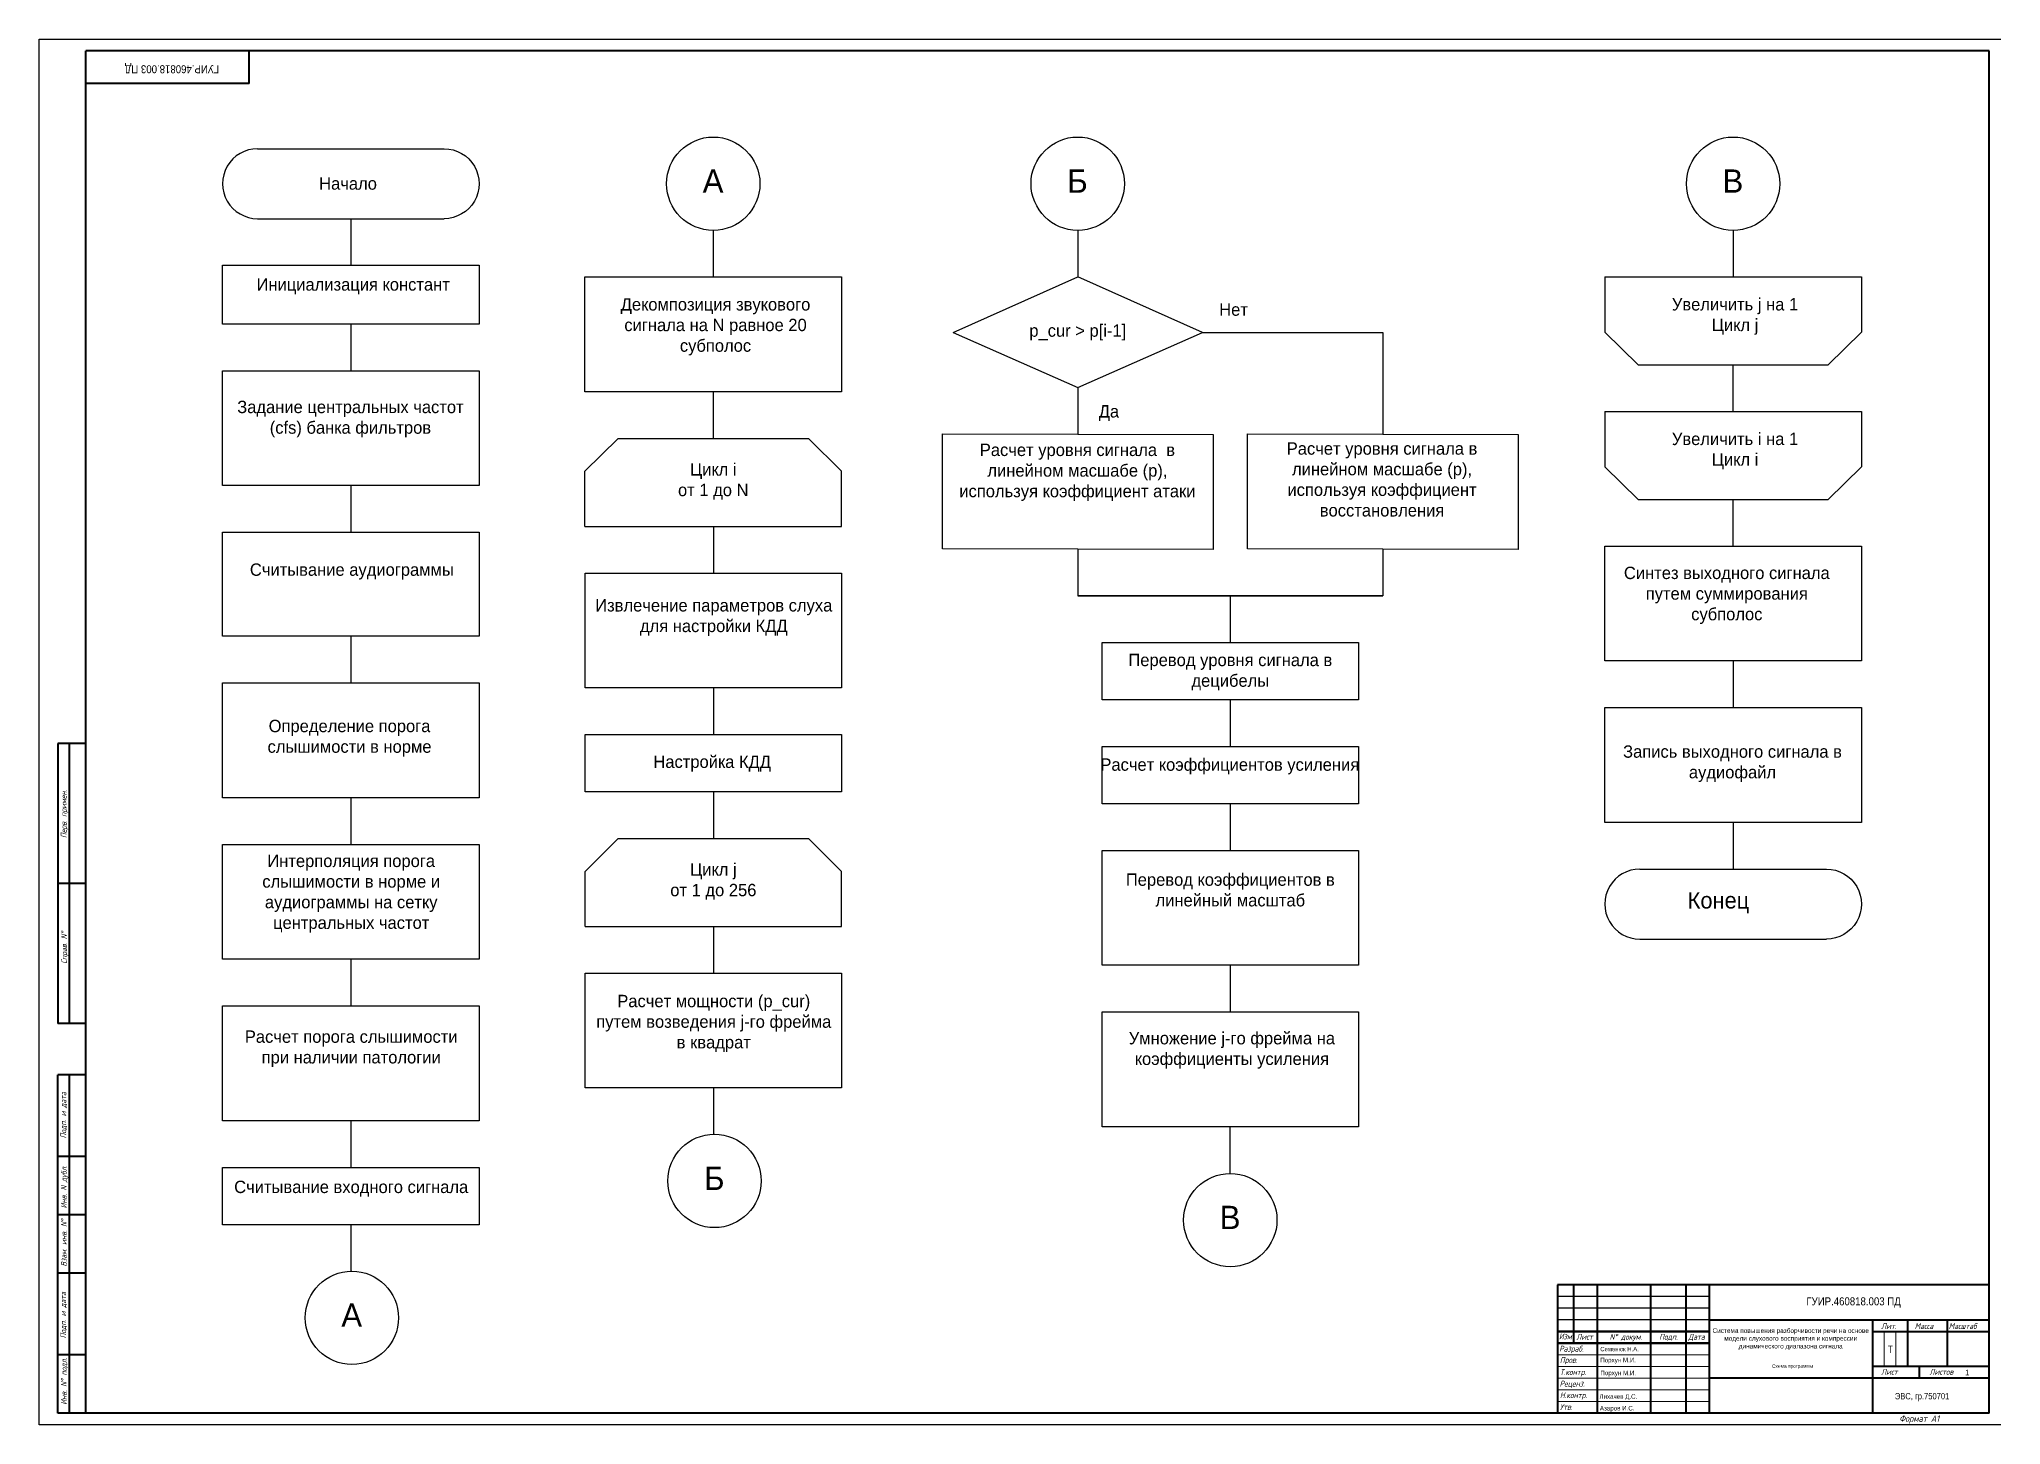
# Model space of a CAD drawing. Extents: x 21 to 3509, y 15 to 1466.
# Drawn here: x 2668 to 3509, y 795 to 1389 of the extents above; entities that cross this region are included whole.
import ezdxf

# ---------------------------------------------------------------- set-up
doc = ezdxf.new("R2010")
doc.units = 0
doc.header["$MEASUREMENT"] = 0
doc.linetypes.add('ACAD_ISO02W100', pattern=[15, 12, -3])
doc.layers.get('0').update_dxf_attribs({"linetype": 'CONTINUOUS'})
doc.layers.add('4-текст', color=7, linetype='CONTINUOUS', true_color=0x00ad00)
doc.layers.add('KONTUR', color=7, linetype='CONTINUOUS')
for name, color, linetype, lineweight in [('Основная', 7, 'CONTINUOUS', 40), ('текст', 7, 'CONTINUOUS', 30), ('тонкая', 7, 'CONTINUOUS', 20)]:
    doc.layers.add(name, color=color, linetype=linetype, lineweight=lineweight)
doc.styles.add('стиль1', font='romans.shx', dxfattribs={"width": 0.75, "oblique": 15, "height": 3.5})

msp = doc.modelspace()

# ---------------------------------------------------------------- linework, layer by layer
at = {"linetype": 'ByBlock', "lineweight": 30}
for p, q in [((2761.51, 1342.37), (2841.51, 1342.37)), ((2761.51, 1312.37), (2841.51, 1312.37)), ((2801.51, 1312.37), (2801.51, 1292.37)), ((2956.91, 1307.37), (2956.91, 1287.37)), ((3113.2, 1307.37), (3113.2, 1287.37)), ((3394.16, 1307.37), (3394.16, 1287.37)), ((3059.83, 1263.61), (3113.2, 1287.37)), ((3166.68, 1263.59), (3113.2, 1287.37)), ((3339.16, 1287.37), (3449.16, 1287.37)), ((3339.16, 1287.37), (3339.16, 1263.74)), ((3449.16, 1287.37), (3449.16, 1263.74)), ((2801.51, 1267.17), (2801.51, 1247.17)), ((3059.83, 1263.61), (3113.25, 1239.96)), ((3113.25, 1239.96), (3166.68, 1263.59)), ((3166.68, 1263.59), (3243.97, 1263.59)), ((3243.97, 1263.59), (3243.97, 1219.96)), ((3339.16, 1263.74), (3353.39, 1249.68)), ((3449.16, 1263.74), (3434.93, 1249.68)), ((3353.39, 1249.68), (3434.93, 1249.68)), ((3394.16, 1229.68), (3394.16, 1249.68)), ((2956.91, 1238.14), (2956.91, 1218.14)), ((3113.25, 1239.96), (3113.25, 1219.96)), ((3339.16, 1229.68), (3449.16, 1229.68)), ((3339.16, 1229.68), (3339.16, 1206.05)), ((3449.16, 1229.68), (3449.16, 1206.05)), ((2901.91, 1204.09), (2916.14, 1218.14)), ((2916.14, 1218.14), (2997.68, 1218.14)), ((3011.91, 1204.09), (2997.68, 1218.14)), ((2901.91, 1180.45), (2901.91, 1204.09)), ((3011.91, 1180.45), (3011.91, 1204.09)), ((3339.16, 1206.05), (3353.39, 1192)), ((3449.16, 1206.05), (3434.93, 1192)), ((2801.51, 1197.94), (2801.51, 1177.94)), ((3353.39, 1192), (3434.93, 1192)), ((3394.16, 1172), (3394.16, 1192)), ((2901.91, 1180.45), (3011.91, 1180.45)), ((2956.96, 1180.45), (2956.96, 1160.45)), ((3113.2, 1170.73), (3113.2, 1150.73)), ((3243.97, 1170.73), (3243.97, 1150.73)), ((3178.59, 1150.73), (3178.59, 1130.73)), ((2801.51, 1133.33), (2801.51, 1113.33)), ((3394.16, 1122.77), (3394.16, 1102.77)), ((2956.96, 1111.23), (2956.96, 1091.23)), ((3178.59, 1106.12), (3178.59, 1086.12)), ((2801.51, 1064.1), (2801.51, 1044.1)), ((2956.96, 1066.61), (2956.96, 1046.61)), ((3178.59, 1061.5), (3178.59, 1041.5)), ((3394.16, 1053.54), (3394.16, 1033.54)), ((2901.96, 1032.56), (2916.19, 1046.61)), ((2916.19, 1046.61), (2997.72, 1046.61)), ((3011.96, 1032.56), (2997.72, 1046.61)), ((2901.96, 1008.93), (2901.96, 1032.56)), ((3011.96, 1008.93), (3011.96, 1032.56)), ((3354.16, 1033.54), (3434.16, 1033.54)), ((2901.96, 1008.93), (3011.96, 1008.93)), ((2956.96, 1008.93), (2956.96, 988.93)), ((3354.16, 1003.54), (3434.16, 1003.54)), ((2801.51, 994.87), (2801.51, 974.87)), ((3178.59, 992.27), (3178.59, 972.27)), ((2956.96, 939.7), (2956.96, 919.7)), ((2801.51, 925.64), (2801.51, 905.64)), ((3178.59, 903.05), (3178.59, 923.05)), ((2801.51, 881.03), (2801.51, 861.03))]:
    msp.add_line(p, q, dxfattribs=at)
at = {"linetype": 'ByBlock', "lineweight": 35}
msp.add_line((3113.2, 1150.73), (3243.97, 1150.73), dxfattribs=at)
for p, q in [((3383.92, 850.3), (3318.92, 850.3)), ((3383.92, 845.3), (3318.92, 845.3)), ((3383.92, 840.3), (3318.92, 840.3)), ((3453.92, 800.3), (3453.92, 800.3))]:
    msp.add_line(p, q)
at = {"lineweight": 50}
for p, q in [((3383.92, 835.3), (3318.92, 835.3)), ((3383.92, 830.3), (3318.92, 830.3))]:
    msp.add_line(p, q, dxfattribs=at)
at = {"linetype": 'ByBlock', "lineweight": 30}
for points in [[(2856.51, 1267.17), (2746.51, 1267.17), (2746.51, 1292.37), (2856.51, 1292.37)], [(3011.91, 1238.14), (2901.91, 1238.14), (2901.91, 1287.37), (3011.91, 1287.37)], [(2856.51, 1197.94), (2746.51, 1197.94), (2746.51, 1247.17), (2856.51, 1247.17)], [(3171.26, 1170.58), (3055.24, 1170.88), (3055.24, 1220.11), (3171.26, 1219.81)], [(3301.98, 1170.58), (3185.96, 1170.88), (3185.96, 1220.11), (3301.98, 1219.81)], [(2856.51, 1133.33), (2746.51, 1133.33), (2746.51, 1177.94), (2856.51, 1177.94)], [(3449.16, 1122.77), (3339.16, 1122.77), (3339.16, 1172), (3449.16, 1172)], [(3011.96, 1111.23), (2901.96, 1111.23), (2901.96, 1160.45), (3011.96, 1160.45)], [(3233.59, 1106.12), (3123.59, 1106.12), (3123.59, 1130.73), (3233.59, 1130.73)], [(2856.51, 1064.1), (2746.51, 1064.1), (2746.51, 1113.33), (2856.51, 1113.33)], [(3449.16, 1053.54), (3339.16, 1053.54), (3339.16, 1102.77), (3449.16, 1102.77)], [(3011.96, 1066.61), (2901.96, 1066.61), (2901.96, 1091.23), (3011.96, 1091.23)], [(3233.59, 1061.5), (3123.59, 1061.5), (3123.59, 1086.12), (3233.59, 1086.12)], [(2856.51, 994.87), (2746.51, 994.87), (2746.51, 1044.1), (2856.51, 1044.1)], [(3233.59, 992.27), (3123.59, 992.27), (3123.59, 1041.5), (3233.59, 1041.5)], [(3011.96, 939.7), (2901.96, 939.7), (2901.96, 988.93), (3011.96, 988.93)], [(2856.51, 925.64), (2746.51, 925.64), (2746.51, 974.87), (2856.51, 974.87)], [(3233.59, 923.05), (3123.59, 923.05), (3123.59, 972.27), (3233.59, 972.27)], [(2856.51, 881.03), (2746.51, 881.03), (2746.51, 905.64), (2856.51, 905.64)]]:
    msp.add_lwpolyline(points, close=True, dxfattribs=at)
for centre in [(2956.91, 1327.37), (3113.16, 1327.37), (3394.16, 1327.37), (2957.43, 899.82), (3178.59, 883.05), (2801.98, 841.15)]:
    msp.add_circle(centre, 20, dxfattribs=at)
for centre in [(2761.51, 1327.37), (3354.16, 1018.54)]:
    msp.add_ellipse(centre, major_axis=(0, 15), ratio=1, start_param=0, end_param=3.141593, dxfattribs=at)
at = {"linetype": 'ByBlock', "lineweight": 30, "extrusion": (0, 0, -1)}
for centre in [(2841.51, 1327.37), (3434.16, 1018.54)]:
    msp.add_ellipse(centre, major_axis=(0, 15), ratio=1, start_param=0, end_param=3.141593, dxfattribs=at)
at = {"layer": 'KONTUR'}
for p, q in [((2667.92, 795.3), (2667.92, 1389.3)), ((2667.92, 1389.3), (3508.92, 1389.3)), ((3508.92, 795.3), (2667.92, 795.3))]:
    msp.add_line(p, q, dxfattribs=at)
at = {"layer": 'Основная'}
for p, q in [((2687.92, 840.3), (2687.92, 1384.3)), ((3503.92, 1384.3), (2687.92, 1384.3)), ((2757.92, 1370.3), (2757.92, 1384.3)), ((3503.92, 800.3), (3503.92, 1384.3)), ((2757.92, 1370.3), (2687.92, 1370.3)), ((2675.92, 1087.3), (2675.92, 967.3)), ((2687.92, 1087.3), (2675.92, 1087.3)), ((2680.92, 967.3), (2680.92, 1087.3)), ((2687.92, 1027.3), (2675.92, 1027.3)), ((2687.92, 967.3), (2675.92, 967.3)), ((2675.92, 800.3), (2675.92, 945.3)), ((2687.92, 945.3), (2675.92, 945.3)), ((2680.92, 800.3), (2680.92, 945.3)), ((2687.92, 910.3), (2675.92, 910.3)), ((2687.92, 885.3), (2675.92, 885.3)), ((2687.92, 860.3), (2675.92, 860.3)), ((3318.92, 855.3), (3318.92, 800.3)), ((3503.92, 855.3), (3318.92, 855.3)), ((3325.92, 830.3), (3325.92, 855.3)), ((3335.92, 855.3), (3335.92, 800.3)), ((3358.92, 800.3), (3358.92, 855.3)), ((3373.92, 855.3), (3373.92, 800.3)), ((3383.92, 855.3), (3383.92, 800.3)), ((2687.92, 800.3), (2687.92, 840.3)), ((3383.92, 840.3), (3503.92, 840.3)), ((3453.92, 840.3), (3453.92, 800.3)), ((3453.92, 835.3), (3503.92, 835.3)), ((3468.92, 840.3), (3468.92, 820.3)), ((3485.92, 840.3), (3485.92, 820.3)), ((2687.92, 825.3), (2675.92, 825.3)), ((3503.92, 820.3), (3453.92, 820.3)), ((3473.92, 820.3), (3473.92, 815.3)), ((3503.92, 815.3), (3383.92, 815.3)), ((3503.92, 800.3), (2675.92, 800.3))]:
    msp.add_line(p, q, dxfattribs=at)
at = {"layer": 'тонкая'}
for p, q in [((3458.91, 835.09), (3458.91, 820.3)), ((3463.99, 835.09), (3463.99, 820.3)), ((3318.92, 825.3), (3383.92, 825.3)), ((3383.92, 820.3), (3318.92, 820.3)), ((3383.92, 815.3), (3318.92, 815.3))]:
    msp.add_line(p, q, dxfattribs=at)
for points in [[(3318.92, 810.3), (3383.92, 810.3)], [(3318.92, 805.3), (3383.92, 805.3)]]:
    msp.add_lwpolyline(points, dxfattribs=at)

# ---------------------------------------------------------------- texts
at = {"linetype": 'ACAD_ISO02W100', "lineweight": 30, "attachment_point": 1}
for s, width, insert, char_height in [('{\\Ftxt|c204;Начало }', 41.6105, (2787.93, 1330.1), 5.3), ('{\\Ftxt|c204;Конец }', 14.4599, (3374.68, 1023.63), 7)]:
    msp.add_mtext_dynamic_manual_height_columns(s, width=width, gutter_width=20.51, heights=[4.42], dxfattribs=dict(at, insert=insert, char_height=char_height))
at = {"linetype": 'ByBlock', "lineweight": 30, "attachment_point": 1}
for s, insert, char_height, width in [('\\pxqc;{\\Ftxt|c204;А}', (2906.04, 1333.51), 10, 101.5774), ('\\pxqc;{\\Ftxt|c204;Б}', (3062.28, 1333.51), 10, 101.5774), ('\\pxqc;{\\Ftxt|c204;В}', (3343.28, 1333.51), 10, 101.5774), ('\\pxqc;{\\Ftxt|c204;Инициализация констант}', (2751.74, 1286.83), 5.3, 101.5774), ('\\pxqc;{\\Ftxt|c204;Увеличить }j {\\Ftxt|c204;на 1}^J{\\Ftxt|c204;Цикл }j', (3344.2, 1278.31), 5.3, 101.5774), ('\\pxqc;{\\Ftxt|c204;Декомпозиция звукового сигнала на }N {\\Ftxt|c204;равное }20{\\Ftxt|c204; субполос }', (2907.09, 1278.29), 5.3, 101.5774), ('\\pxqc;{\\Ftxt|c204;Нет}', (3166.68, 1276.05), 5.3, 26.6014), ('\\pxqc;p_cur >{\\Ftxt|c204; }p[i-1]', (3062.41, 1267.06), 5.3, 101.5774), ('\\pxqc;{\\Ftxt|c204;Задание центральных частот (}cfs{\\Ftxt|c204;) банка фильтров}', (2750.56, 1234.31), 5.3, 101.5774), ('\\pxqc;{\\Ftxt|c204;Да}', (3113.25, 1232.42), 5.3, 26.6014), ('\\pxqc;{\\Ftxt|c204;Увеличить }i {\\Ftxt|c204;на 1}^J{\\Ftxt|c204;Цикл }i', (3344.2, 1220.62), 5.3, 101.5774), ('\\pxqc;{\\Ftxt|c204;Расчет уровня сигнала} {\\Ftxt|c204; в линейном масшабе (}p{\\Ftxt|c204;), используя коэффициент атаки}', (3062.25, 1215.91), 5.3, 101.5774), ('\\pxqc;{\\Ftxt|c204;Расчет уровня сигнала} {\\Ftxt|c204;в линейном масшабе (}p{\\Ftxt|c204;), используя коэффициент восстановления  }', (3189.72, 1216.49), 5.3, 107.8546), ('\\pxqc;{\\Ftxt|c204;Цикл }i{\\Ftxt|c204;^Jот 1 до }N', (2906.12, 1207.55), 5.3, 101.5774), ('\\pxqc;{\\Ftxt|c204;Считывание аудиограммы}', (2751.17, 1164.56), 5.3, 101.5774), ('\\pxqc;{\\Ftxt|c204;Синтез выходного сигнала путем суммирования субполос}', (3340.68, 1163.17), 5.3, 101.5774), ('\\pxqc;{\\Ftxt|c204;Извлечение параметров слуха для настройки КДД}', (2906.34, 1149.26), 5.3, 101.5774), ('\\pxqc;{\\Ftxt|c204;Перевод уровня сигнала в децибелы}', (3125.23, 1125.83), 5.3, 106.731), ('\\pxqc;{\\Ftxt|c204;Определение порога слышимости в норме}', (2750.18, 1097.53), 5.3, 101.5774), ('\\pxqc;{\\Ftxt|c204;Запись выходного сигнала в аудиофайл}', (3343.11, 1086.57), 5.3, 101.5774), ('\\pxqc;{\\Ftxt|c204;Настройка КДД}', (2905.66, 1082.2), 5.3, 101.5774), ('\\pxqc;{\\Ftxt|c204;Расчет коэффициентов усиления}', (3126.02, 1080.98), 5.3, 104.7028), ('\\pxqc;{\\Ftxt|c204;Интерполяция порога слышимости в норме и аудиограммы на сетку центральных частот}', (2750.89, 1039.71), 5.3, 101.5774), ('\\pxqc;{\\Ftxt|c204;Цикл }j{\\Ftxt|c204;^Jот 1 до }256', (2906.16, 1036.03), 5.3, 101.5774), ('\\pxqc;{\\Ftxt|c204;Перевод коэффициентов в линейный масштаб}', (3125.23, 1031.66), 5.3, 106.731), ('\\pxqc;{\\Ftxt|c204;Расчет мощности (}p_cur{\\Ftxt|c204;)} {\\Ftxt|c204;путем возведения }j-{\\Ftxt|c204;го фрейма в квадрат }', (2906.34, 979.62), 5.3, 101.5774), ('\\pxqc;{\\Ftxt|c204;Расчет порога слышимости при наличии патологии}', (2750.89, 964.35), 5.3, 101.5774), ('\\pxqc;{\\Ftxt|c204;Умножение }j-{\\Ftxt|c204;го фрейма на коэффициенты усиления}', (3125.91, 963.69), 5.3, 106.731), ('\\pxqc;{\\Ftxt|c204;Считывание входного сигнала}', (2750.89, 899.94), 5.3, 101.5774), ('\\pxqc;{\\Ftxt|c204;Б}', (2906.56, 905.96), 10, 101.5774), ('\\pxqc;{\\Ftxt|c204;В}', (3127.71, 889.19), 10, 101.5774), ('\\pxqc;{\\Ftxt|c204;А}', (2751.11, 847.29), 10, 101.5774)]:
    msp.add_mtext(s, dxfattribs=dict(at, insert=insert, char_height=char_height, width=width))
at = {"layer": '4-текст', "lineweight": -3, "width": 0.9}
msp.add_text('ГУИР.460818.003 ПД', height=3.43, rotation=180, dxfattribs=at).set_placement((2745.07, 1378.15))
for s, height, p in [('ГУИР.460818.003 ПД', 3.43, (3425.59, 846.51)), ('Семенюк Н.А.', 1.8564, (3337.21, 826.82)), ('Т', 3.09, (3460.42, 826.13)), ('Порхун М.И.', 1.9291, (3337.21, 822.08)), ('Порхун М.И.', 1.9291, (3337.27, 816.55)), ('1', 2.5, (3493.7, 816.45)), ('Лихачев Д.С.', 1.9291, (3336.88, 806.44)), ('ЭВС, гр.750701', 2.695, (3463.51, 806.21)), ('Азаров И.С.', 1.9291, (3337.05, 801.42))]:
    msp.add_text(s, height=height, dxfattribs=at).set_placement(p)
at = {"layer": '4-текст', "attachment_point": 1}
for s, width, gutter_width, heights, insert, char_height in [('\\pxqc;{\\Ftxt|c204;Система повышения разборчивости речи на основе модели слухового восприятия и компрессии динамического диапазона сигнала   \\P    }', 70.3048, 0, [16.91], (3383.7, 836.67), 2), ('\\pxi-3,l4,qc,t4;{\\Ftxt|c204;Схема^Iпрограммы}', 70, 35, [5.73], (3383.92, 821.21), 1.5)]:
    msp.add_mtext_dynamic_manual_height_columns(s, width=width, gutter_width=gutter_width, heights=heights, dxfattribs=dict(at, insert=insert, char_height=char_height))
at = {"layer": 'текст', "style": 'стиль1', "oblique": 15, "width": 0.75}
for s, p in [('Перв. примен.', (2679.68, 1046.81)), ('Справ. N%%d', (2679.83, 992.93)), ('Подп. и дата', (2679.5, 918.07)), ('Инв. N дубл.', (2679.74, 888.05)), ('Взам. инв. N%%d', (2679.74, 863.12)), ('Подп. и дата', (2679.45, 832.33)), ('Инв. N%%d подл.', (2679.74, 803.87))]:
    msp.add_text(s, height=2.5, rotation=90, dxfattribs=at).set_placement(p)
for s, height, p in [('Изм', 2.5, (3319.47, 831.91)), ('Лист', 2.5, (3326.94, 831.76)), ('N%%d докум. ', 2.5, (3341.23, 831.76)), ('Подп.', 2.5, (3362.48, 831.76)), ('Дата', 2.5, (3374.93, 831.76)), ('Лит.', 2.5, (3457.64, 836.37)), ('Масса', 2.5, (3472.02, 836.37)), ('Масштаб', 2.5, (3486.61, 836.37)), ('Разраб.', 2.5, (3319.58, 826.66)), ('Пров.', 2.5, (3319.88, 821.83)), ('Т.контр.', 2.5, (3319.88, 816.63)), ('Лист', 2.5, (3457.64, 816.75)), ('Листов', 2.5, (3478.36, 816.75)), ('Реценз.', 2.5, (3319.79, 811.66)), ('Н.контр.', 2.5, (3319.88, 806.71)), ('Утв.', 2.5, (3319.88, 801.69)), ('Формат А1', 2.75, (3465.39, 796.55))]:
    msp.add_text(s, height=height, dxfattribs=at).set_placement(p)

doc.saveas('drawing.dxf')
